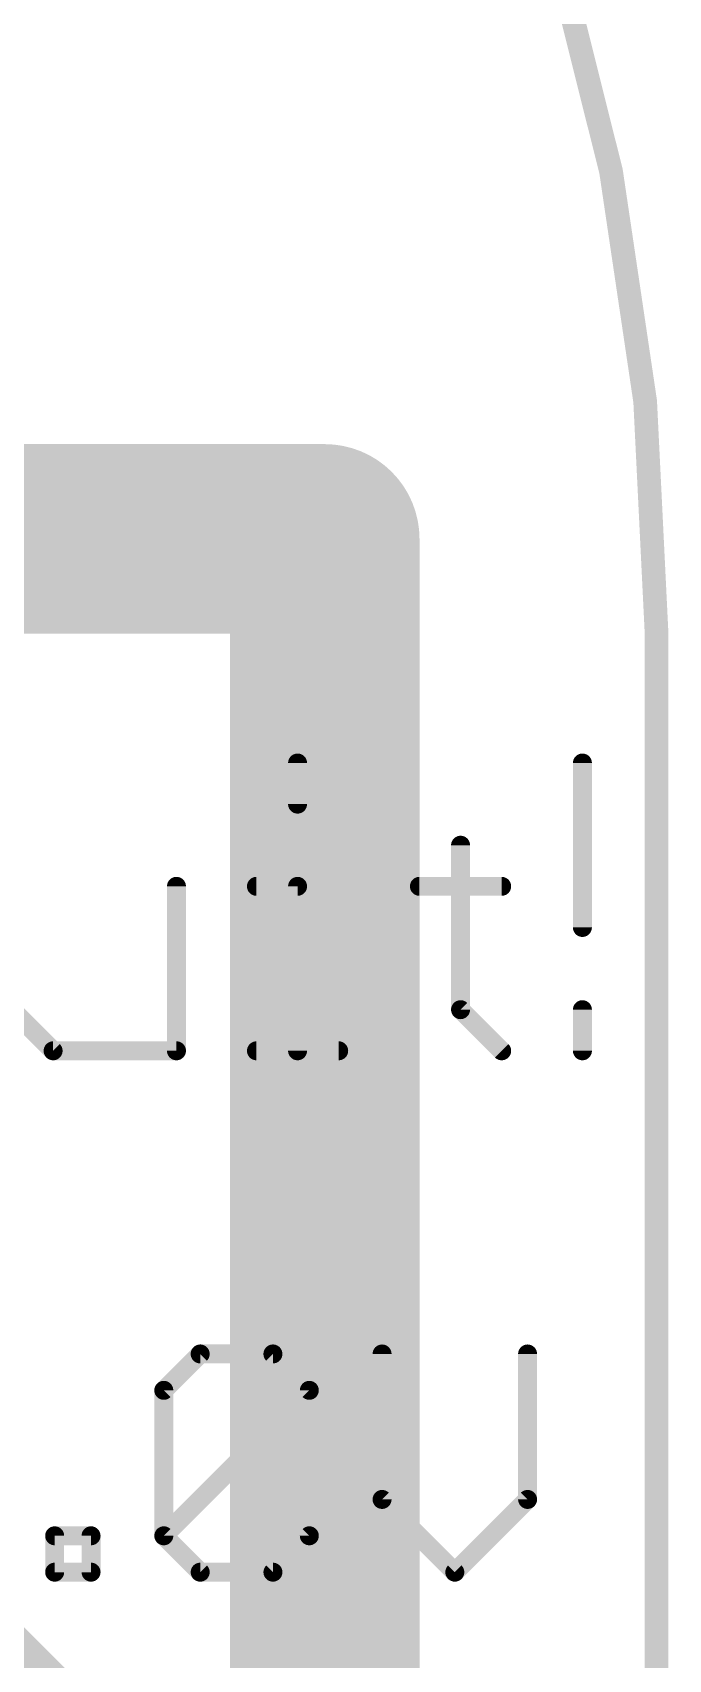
# Model space of a CAD drawing. Extents: x 0 to 86.4, y -0.1 to 54.7.
# Drawn here: x 83.02 to 86.42, y 36.41 to 45.13 of the extents above; entities that cross this region are included whole.
import ezdxf

# ---------------------------------------------------------------- set-up
doc = ezdxf.new("R2010")
doc.units = 0
for name, color, linetype in [('16', 132, 'CONTINUOUS'), ('20', 53, 'CONTINUOUS'), ('21', 40, 'CONTINUOUS')]:
    doc.layers.add(name, color=color, linetype=linetype)

msp = doc.modelspace()

# ---------------------------------------------------------------- linework, layer by layer
at = {"layer": '16'}
for points, const_width in [([(22.098, 42.418), (84.582, 42.418)], 1.016), ([(84.582, 42.418), (84.582, 32.385)], 1.016), ([(83.312, 35.814), (81.534, 37.592)], 0.6096)]:
    msp.add_lwpolyline(points, dxfattribs=dict(at, const_width=const_width))
at = {"layer": '16', "const_width": 0.508}
for points in [[(84.836, 42.418, 1), (84.328, 42.418)], [(84.582, 42.164, 1), (84.582, 42.672)]]:
    msp.add_lwpolyline(points, format="xyb", dxfattribs=at)
at = {"layer": '20'}
for points, const_width in [([(86.36, 41.91, 0.4142), (73.66, 54.61)], 0.127), ([(86.3918, 41.91, 1), (86.3282, 41.91)], 0.0635), ([(86.3282, 41.91, 1), (86.3918, 41.91)], 0.0635)]:
    msp.add_lwpolyline(points, format="xyb", dxfattribs=dict(at, const_width=const_width))
at = {"layer": '20', "const_width": 0.127}
msp.add_lwpolyline([(86.36, 41.91), (86.36, 12.7)], dxfattribs=at)
at = {"layer": '21', "const_width": 0.1016}
for points in [[(84.4366, 41.2171), (84.4366, 40.9967)], [(85.9626, 41.2171), (85.9626, 40.3358)], [(85.3098, 40.7764), (85.3098, 39.8951)], [(83.7878, 39.6748), (83.7878, 40.5561)], [(84.2163, 40.5561), (84.4366, 40.5561)], [(84.4366, 40.5561), (84.4366, 39.6748)], [(85.0894, 40.5561), (85.5301, 40.5561)], [(82.9066, 39.8951), (83.1269, 39.6748)], [(85.3098, 39.8951), (85.5301, 39.6748)], [(85.9626, 39.8951), (85.9626, 39.6748)], [(83.1269, 39.6748), (83.7878, 39.6748)], [(84.2163, 39.6748), (84.6569, 39.6748)], [(83.7199, 37.8553), (83.9148, 38.0502)], [(83.9148, 38.0502), (84.3046, 38.0502)], [(84.3046, 38.0502), (84.4995, 37.8553)], [(84.8893, 38.0502), (84.8893, 37.2706)], [(85.6689, 37.2706), (85.6689, 38.0502)], [(83.7199, 37.0757), (83.7199, 37.8553)], [(83.7199, 37.0757), (84.4995, 37.8553)], [(84.4995, 37.8553), (84.4995, 37.0757)], [(84.8893, 37.2706), (85.2791, 36.8808)], [(85.2791, 36.8808), (85.6689, 37.2706)], [(83.1352, 36.8808), (83.1352, 37.0757)], [(83.1352, 37.0757), (83.3301, 37.0757)], [(83.3301, 37.0757), (83.3301, 36.8808)], [(83.9148, 36.8808), (83.7199, 37.0757)], [(84.4995, 37.0757), (84.3046, 36.8808)], [(83.3301, 36.8808), (83.1352, 36.8808)], [(84.3046, 36.8808), (83.9148, 36.8808)]]:
    msp.add_lwpolyline(points, dxfattribs=at)
at = {"layer": '21', "const_width": 0.0508}
for points in [[(84.462, 41.2171, 1), (84.4112, 41.2171)], [(85.988, 41.2171, 1), (85.9372, 41.2171)], [(84.4112, 40.9967, 1), (84.462, 40.9967)], [(85.3352, 40.7764, 1), (85.2844, 40.7764)], [(83.8132, 40.5561, 1), (83.7624, 40.5561)], [(84.2163, 40.5815, 1), (84.2163, 40.5307)], [(84.462, 40.5561, 1), (84.4112, 40.5561)], [(84.4366, 40.5307, 1), (84.4366, 40.5815)], [(85.0894, 40.5815, 1), (85.0894, 40.5307)], [(85.5301, 40.5307, 1), (85.5301, 40.5815)], [(85.9372, 40.3358, 1), (85.988, 40.3358)], [(85.3277, 39.9131, 1), (85.2918, 39.8772)], [(85.988, 39.8951, 1), (85.9372, 39.8951)], [(85.2844, 39.8951, 1), (85.3352, 39.8951)], [(83.1269, 39.7002, 1), (83.1269, 39.6494)], [(83.1089, 39.6568, 1), (83.1448, 39.6928)], [(83.7624, 39.6748, 1), (83.8132, 39.6748)], [(83.7878, 39.6494, 1), (83.7878, 39.7002)], [(84.2163, 39.7002, 1), (84.2163, 39.6494)], [(84.4112, 39.6748, 1), (84.462, 39.6748)], [(84.6569, 39.6494, 1), (84.6569, 39.7002)], [(85.5121, 39.6568, 1), (85.548, 39.6928)], [(85.9372, 39.6748, 1), (85.988, 39.6748)], [(83.9148, 38.0756, 1), (83.9148, 38.0248)], [(83.9328, 38.0322, 1), (83.8968, 38.0682)], [(84.3226, 38.0682, 1), (84.2866, 38.0322)], [(84.3046, 38.0248, 1), (84.3046, 38.0756)], [(84.9147, 38.0502, 1), (84.8639, 38.0502)], [(85.6943, 38.0502, 1), (85.6435, 38.0502)], [(83.7019, 37.8733, 1), (83.7379, 37.8373)], [(83.7453, 37.8553, 1), (83.6945, 37.8553)], [(84.5249, 37.8553, 1), (84.4741, 37.8553)], [(84.5175, 37.8373, 1), (84.4815, 37.8733)], [(84.4815, 37.8373, 1), (84.5175, 37.8733)], [(84.9073, 37.2886, 1), (84.8713, 37.2526)], [(85.6868, 37.2526, 1), (85.6509, 37.2886)], [(84.8639, 37.2706, 1), (84.9147, 37.2706)], [(85.6435, 37.2706, 1), (85.6943, 37.2706)], [(83.1606, 37.0757, 1), (83.1098, 37.0757)], [(83.1352, 37.1011, 1), (83.1352, 37.0503)], [(83.3555, 37.0757, 1), (83.3047, 37.0757)], [(83.3301, 37.0503, 1), (83.3301, 37.1011)], [(83.7379, 37.0937, 1), (83.7019, 37.0577)], [(83.7019, 37.0937, 1), (83.7379, 37.0577)], [(83.6945, 37.0757, 1), (83.7453, 37.0757)], [(84.4741, 37.0757, 1), (84.5249, 37.0757)], [(84.5175, 37.0577, 1), (84.4815, 37.0937)], [(83.1352, 36.9062, 1), (83.1352, 36.8554)], [(83.1098, 36.8808, 1), (83.1606, 36.8808)], [(83.3047, 36.8808, 1), (83.3555, 36.8808)], [(83.3301, 36.8554, 1), (83.3301, 36.9062)], [(83.9148, 36.9062, 1), (83.9148, 36.8554)], [(83.8968, 36.8628, 1), (83.9328, 36.8988)], [(84.2866, 36.8988, 1), (84.3226, 36.8628)], [(84.3046, 36.8554, 1), (84.3046, 36.9062)], [(85.2611, 36.8988, 1), (85.297, 36.8628)], [(85.2611, 36.8628, 1), (85.297, 36.8988)]]:
    msp.add_lwpolyline(points, format="xyb", dxfattribs=at)

doc.saveas('drawing.dxf')
